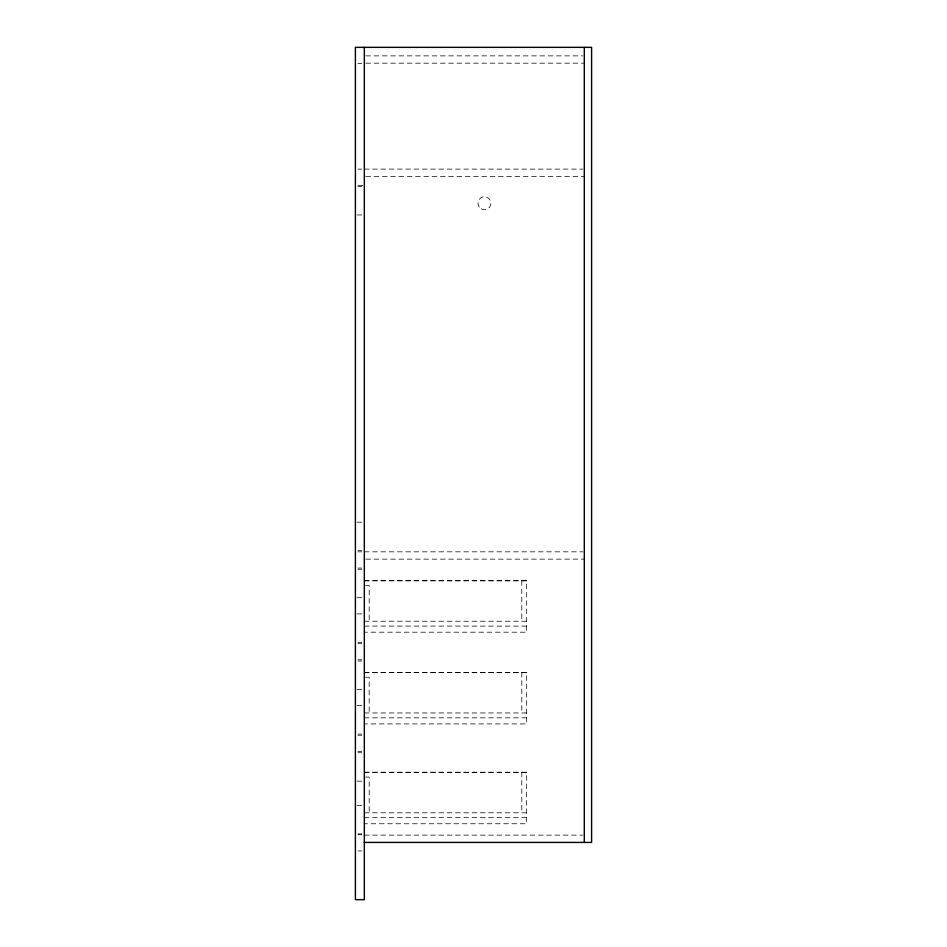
<?xml version="1.0" encoding="UTF-8"?>
<svg xmlns="http://www.w3.org/2000/svg" width="947" height="947" viewBox="0 0 947 947"><rect width="100%" height="100%" fill="white"/><g stroke="black" fill="none" stroke-linecap="round" stroke-linejoin="round"><path stroke-width="0.71" stroke-dasharray="4.74 3.55" d="M365.802 55.873L582.819 55.873M365.802 63.177L584.299 63.177M357.942 63.579L361.778 63.579M357.942 169.111L361.778 169.111M364.323 169.111L582.819 169.111M365.802 176.414L584.299 176.414M357.942 185.34L364.323 185.34M357.942 186.559L361.778 186.559M357.019 214.969L364.323 214.969M357.019 522.199L364.323 522.199M357.942 550.609L361.778 550.609M357.942 551.829L361.778 551.829M364.323 551.829L582.819 551.829M365.802 559.132L584.299 559.132M357.942 568.07L361.778 568.07M357.942 569.277L361.778 569.277M364.323 580.641L526.662 580.641L526.662 632.194L364.323 632.194M364.323 580.89L526.662 580.89M365.542 585.518L369.2 585.518L369.2 621.232M357.019 597.687L364.323 597.687M357.019 613.928L364.323 613.928M364.323 621.232L526.662 621.232M364.323 626.097L526.662 626.097M357.942 642.338L361.778 642.338M357.942 643.558L361.778 643.558M357.942 659.787L361.778 659.787M357.942 661.006L361.778 661.006M364.323 672.37L526.662 672.37L526.662 723.91L364.323 723.91M364.323 672.619L526.662 672.619M365.542 677.235L369.2 677.235L369.2 712.961M357.019 689.416L364.323 689.416M357.019 705.645L364.323 705.645M364.323 712.961L526.662 712.961M364.323 717.826L526.662 717.826M357.942 734.055L361.778 734.055M357.942 735.274L361.778 735.274M357.942 751.516L361.778 751.516M357.942 752.735L361.778 752.735M364.323 772.207L526.662 772.207L526.662 823.76L364.323 823.76M364.323 772.456L526.662 772.456M365.542 777.085L369.2 777.085L369.2 812.798M357.019 781.145L364.323 781.145M357.019 805.495L364.323 805.495M364.323 812.798L526.662 812.798M364.323 817.663L526.662 817.663M357.942 833.905L361.778 833.905M357.942 834.709L361.778 834.709M364.323 835.124L582.819 835.124M357.942 850.951L361.778 850.951M521.797 580.641L521.797 621.232M521.797 672.37L521.797 712.961M521.797 772.207L521.797 812.798M481.206 208.825A6.499 6.499 0 0 0 490.948 203.203A6.499 6.499 0 0 0 481.206 197.58A6.499 6.499 0 0 0 481.206 208.825"/><path stroke-width="1.42" d="M364.323 842.428L591.603 842.428L591.603 47.35L355.397 47.35L355.397 899.65L364.323 899.65L364.323 47.35M584.299 47.35L584.299 842.428"/></g></svg>
